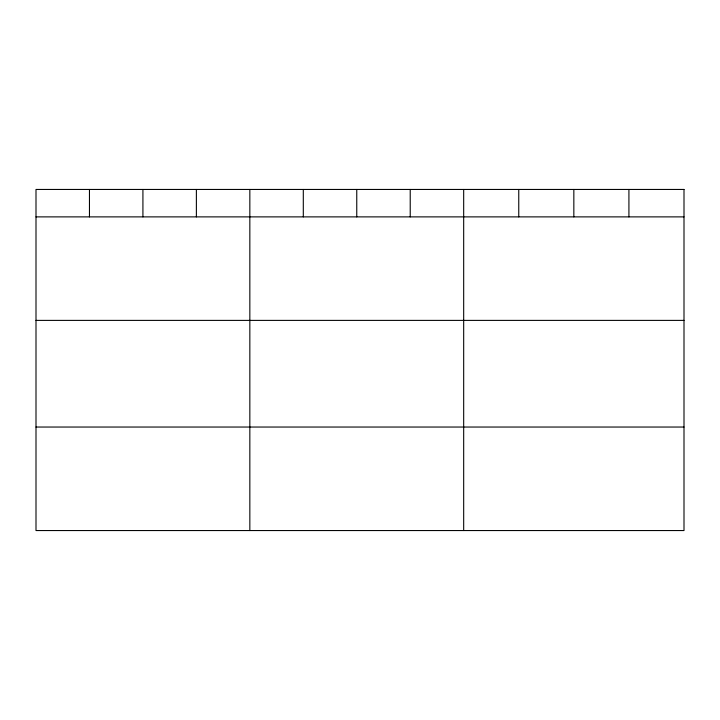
<?xml version="1.0" encoding="UTF-8"?>
<svg xmlns="http://www.w3.org/2000/svg" width="720" height="720" viewBox="0 0 720 720"><rect width="100%" height="100%" fill="white"/><g stroke="black" fill="none" stroke-linecap="round" stroke-linejoin="round"><path stroke-width="1.08" d="M36 216.882L684 216.882M36 320.391L684 320.391M36 427.041L684 427.041M628.92 189.45L628.92 216.882M573.84 189.45L573.84 216.882M518.76 189.45L518.76 216.882M463.68 189.45L463.68 530.55M410.22 189.45L410.22 216.882M356.76 189.45L356.76 216.882M303.3 189.45L303.3 216.882M249.84 189.45L249.84 530.55M196.38 189.45L196.38 216.882M142.92 189.45L142.92 216.882M89.46 189.45L89.46 216.882M684 189.45L36 189.45L36 530.55L684 530.55L684 189.45"/></g></svg>
